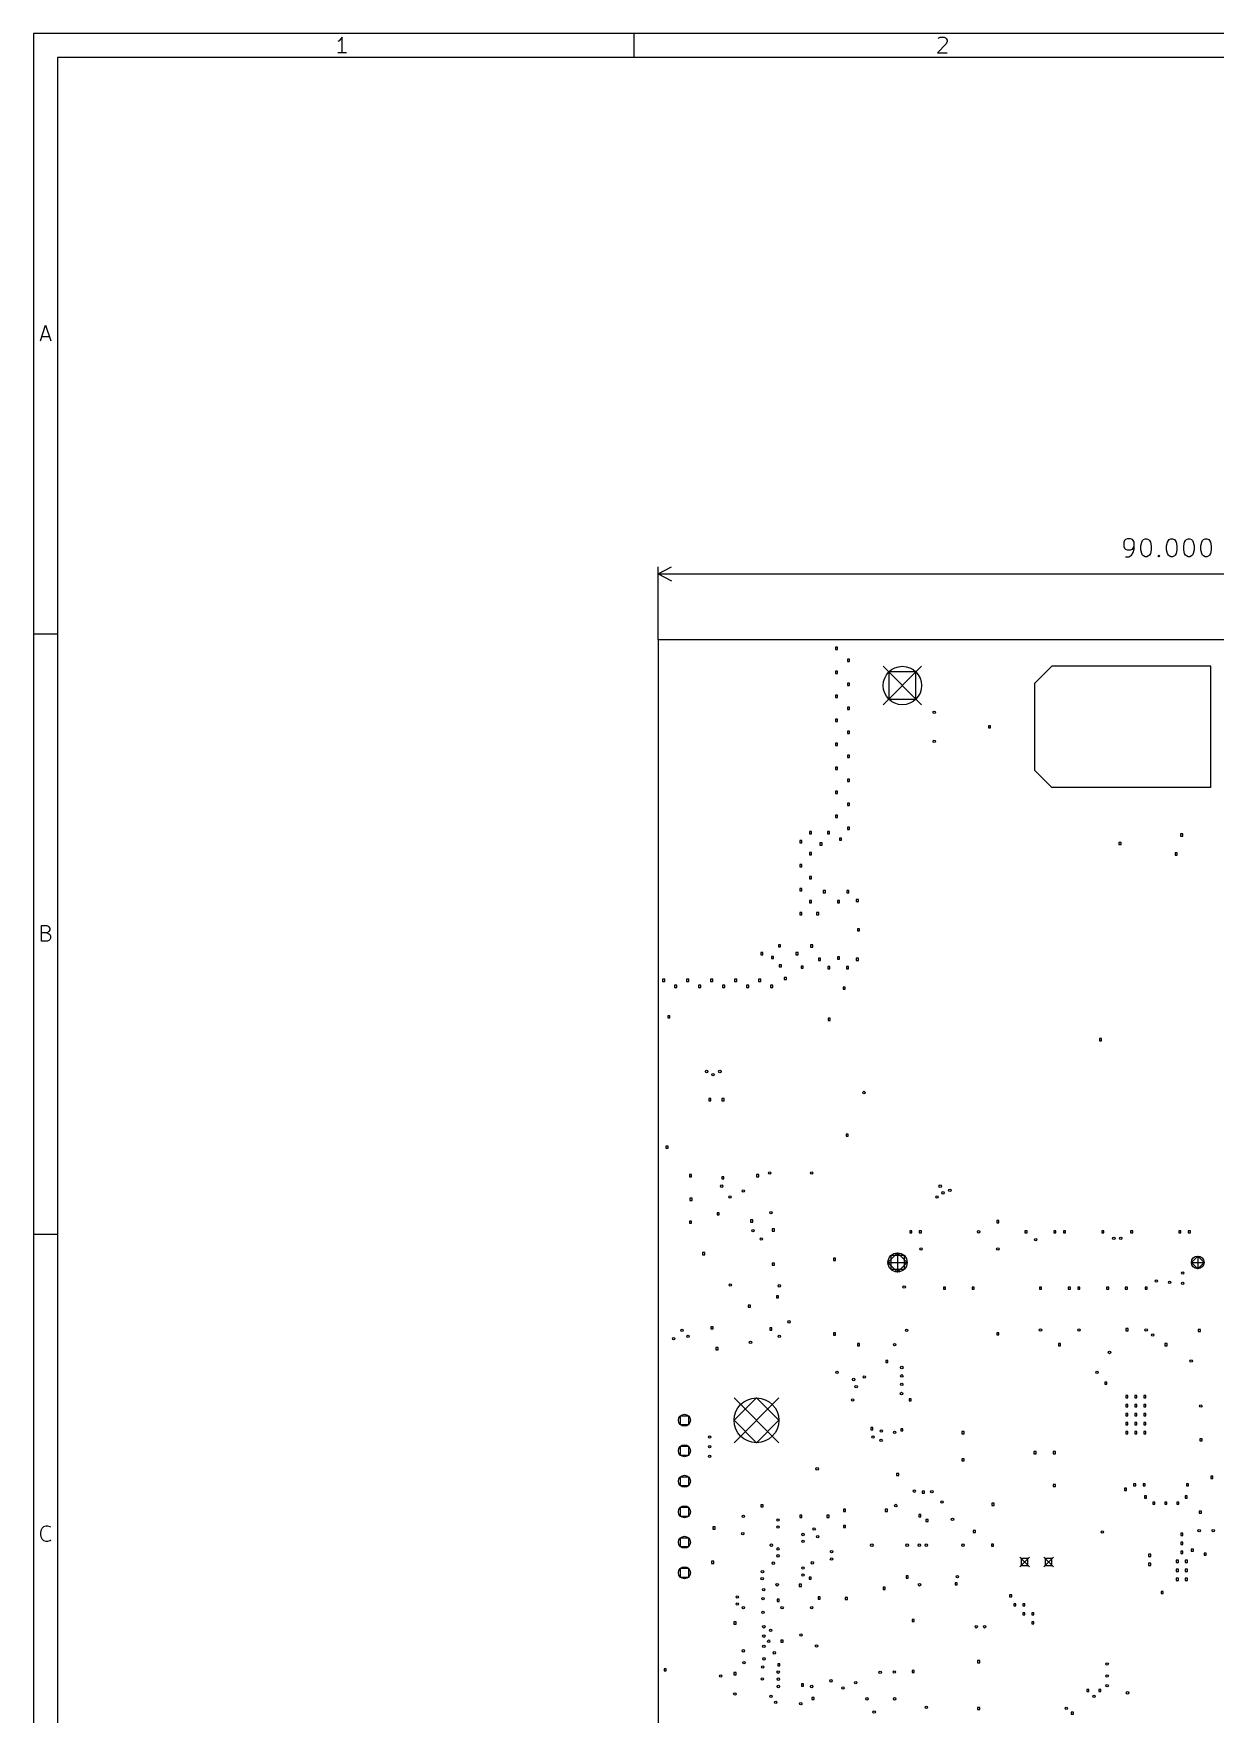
# Model space of a CAD drawing. Extents: x 8 to 330, y -289 to -8.
# Drawn here: x 8 to 106.4, y -148 to -8 of the extents above; entities that cross this region are included whole.
import ezdxf

# ---------------------------------------------------------------- set-up
doc = ezdxf.new("R2010")
doc.units = 0
doc.header["$MEASUREMENT"] = 0
doc.layers.add('BLACK', color=7, linetype='CONTINUOUS')

msp = doc.modelspace()

# ---------------------------------------------------------------- linework, layer by layer
at = {"layer": 'BLACK', "linetype": 'CONTINUOUS'}
for p, q in [((8, -8), (8, -289.002)), ((202.007, -8), (8, -8)), ((33.694, -8.2881), (33.5702, -8.4738)), ((33.694, -9.5881), (33.694, -8.2881)), ((58, -10), (58, -8)), ((83.3226, -8.4119), (83.3845, -8.35)), ((83.3845, -8.35), (83.5083, -8.2881)), ((83.5083, -8.2881), (83.8179, -8.2881)), ((83.8179, -8.2881), (83.9417, -8.35)), ((83.9417, -8.35), (84.0036, -8.4119)), ((33.4464, -8.5976), (33.3226, -8.6595)), ((34.0655, -9.5881), (33.3226, -9.5881)), ((33.5702, -8.4738), (33.4464, -8.5976)), ((84.0036, -8.8452), (83.2607, -9.5881)), ((83.2607, -9.5881), (84.0655, -9.5881)), ((84.0036, -8.4119), (84.0655, -8.5357)), ((84.0655, -8.6595), (84.0036, -8.8452)), ((84.0655, -8.5357), (84.0655, -8.6595)), ((10, -10), (10, -287.002)), ((200.007, -10), (10, -10)), ((8.5667, -33.5881), (9, -32.2881)), ((8.6905, -33.2167), (9.3095, -33.2167)), ((9, -32.2881), (9.4333, -33.5881)), ((98.8571, -50.2214), (98.7857, -50.3643)), ((98.7857, -50.3643), (98.7857, -50.7214)), ((98.9286, -50.15), (98.8571, -50.2214)), ((99.0714, -50.0786), (98.9286, -50.15)), ((99.3571, -50.0786), (99.0714, -50.0786)), ((99.5, -50.15), (99.3571, -50.0786)), ((99.5714, -50.2214), (99.5, -50.15)), ((99.6429, -50.3643), (99.5714, -50.2214)), ((99.6429, -50.9357), (99.6429, -50.3643)), ((100.214, -50.65), (100.286, -50.3643)), ((100.286, -50.3643), (100.357, -50.2214)), ((100.357, -50.2214), (100.429, -50.15)), ((100.429, -50.15), (100.571, -50.0786)), ((100.571, -50.0786), (100.714, -50.0786)), ((100.714, -50.0786), (100.857, -50.15)), ((100.857, -50.15), (100.929, -50.2214)), ((100.929, -50.2214), (101, -50.3643)), ((101, -50.3643), (101.071, -50.65)), ((102.357, -50.65), (102.429, -50.3643)), ((102.429, -50.3643), (102.5, -50.2214)), ((102.5, -50.2214), (102.571, -50.15)), ((102.571, -50.15), (102.714, -50.0786)), ((102.714, -50.0786), (102.857, -50.0786)), ((102.857, -50.0786), (103, -50.15)), ((103, -50.15), (103.071, -50.2214)), ((103.071, -50.2214), (103.143, -50.3643)), ((103.143, -50.3643), (103.214, -50.65)), ((103.786, -50.65), (103.857, -50.3643)), ((103.857, -50.3643), (103.929, -50.2214)), ((103.929, -50.2214), (104, -50.15)), ((104, -50.15), (104.143, -50.0786)), ((104.143, -50.0786), (104.286, -50.0786)), ((104.286, -50.0786), (104.429, -50.15)), ((104.429, -50.15), (104.5, -50.2214)), ((104.5, -50.2214), (104.571, -50.3643)), ((104.571, -50.3643), (104.643, -50.65)), ((105.214, -50.65), (105.286, -50.3643)), ((105.286, -50.3643), (105.357, -50.2214)), ((105.357, -50.2214), (105.429, -50.15)), ((105.429, -50.15), (105.571, -50.0786)), ((105.571, -50.0786), (105.714, -50.0786)), ((105.714, -50.0786), (105.857, -50.15)), ((105.857, -50.15), (105.929, -50.2214)), ((105.929, -50.2214), (106, -50.3643)), ((106, -50.3643), (106.071, -50.65)), ((98.7857, -50.7214), (98.8571, -50.8643)), ((98.8571, -50.8643), (98.9286, -50.9357)), ((98.9286, -50.9357), (99.0714, -51.0071)), ((98.9286, -51.5786), (99.2143, -51.5786)), ((99.0714, -51.0071), (99.3571, -51.0071)), ((99.2143, -51.5786), (99.3571, -51.5071)), ((99.3571, -51.0071), (99.5, -50.9357)), ((99.3571, -51.5071), (99.4286, -51.4357)), ((99.4286, -51.4357), (99.5714, -51.2214)), ((99.5, -50.9357), (99.5714, -50.8643)), ((99.5714, -50.8643), (99.6429, -50.7214)), ((99.5714, -51.2214), (99.6429, -50.9357)), ((100.214, -51.0071), (100.214, -50.65)), ((100.286, -51.2929), (100.214, -51.0071)), ((100.357, -51.4357), (100.286, -51.2929)), ((100.429, -51.5071), (100.357, -51.4357)), ((100.571, -51.5786), (100.429, -51.5071)), ((100.714, -51.5786), (100.571, -51.5786)), ((100.857, -51.5071), (100.714, -51.5786)), ((100.929, -51.4357), (100.857, -51.5071)), ((101, -51.2929), (100.929, -51.4357)), ((101.071, -51.0071), (101, -51.2929)), ((101.071, -50.65), (101.071, -51.0071)), ((101.643, -51.5071), (101.714, -51.4357)), ((101.714, -51.5786), (101.643, -51.5071)), ((101.714, -51.4357), (101.786, -51.5071)), ((101.714, -51.4357), (101.714, -51.5786)), ((101.786, -51.5071), (101.714, -51.5786)), ((102.357, -51.0071), (102.357, -50.65)), ((102.429, -51.2929), (102.357, -51.0071)), ((102.5, -51.4357), (102.429, -51.2929)), ((102.571, -51.5071), (102.5, -51.4357)), ((102.714, -51.5786), (102.571, -51.5071)), ((102.857, -51.5786), (102.714, -51.5786)), ((103, -51.5071), (102.857, -51.5786)), ((103.071, -51.4357), (103, -51.5071)), ((103.143, -51.2929), (103.071, -51.4357)), ((103.214, -51.0071), (103.143, -51.2929)), ((103.214, -50.65), (103.214, -51.0071)), ((103.786, -51.0071), (103.786, -50.65)), ((103.857, -51.2929), (103.786, -51.0071)), ((103.929, -51.4357), (103.857, -51.2929)), ((104, -51.5071), (103.929, -51.4357)), ((104.143, -51.5786), (104, -51.5071)), ((104.286, -51.5786), (104.143, -51.5786)), ((104.429, -51.5071), (104.286, -51.5786)), ((104.5, -51.4357), (104.429, -51.5071)), ((104.571, -51.2929), (104.5, -51.4357)), ((104.643, -51.0071), (104.571, -51.2929)), ((104.643, -50.65), (104.643, -51.0071)), ((105.214, -51.0071), (105.214, -50.65)), ((105.286, -51.2929), (105.214, -51.0071)), ((105.357, -51.4357), (105.286, -51.2929)), ((105.429, -51.5071), (105.357, -51.4357)), ((105.571, -51.5786), (105.429, -51.5071)), ((105.714, -51.5786), (105.571, -51.5786)), ((105.857, -51.5071), (105.714, -51.5786)), ((105.929, -51.4357), (105.857, -51.5071)), ((106, -51.2929), (105.929, -51.4357)), ((106.071, -51.0071), (106, -51.2929)), ((106.071, -50.65), (106.071, -51.0071)), ((60, -53), (61.1265, -52.4136)), ((60, -58.5), (60, -52.4136)), ((60, -53), (61.1265, -53.5864)), ((60, -53), (150, -53)), ((8, -58), (10, -58)), ((116.85, -58.5), (60, -58.5)), ((60, -58.5), (60, -232.8)), ((74.7702, -59.1102), (74.7702, -59.2898)), ((74.9498, -59.1102), (74.7702, -59.1102)), ((74.7702, -59.2898), (74.9498, -59.2898)), ((74.9498, -59.2898), (74.9498, -59.1102)), ((75.7702, -60.1102), (75.7702, -60.2898)), ((75.9498, -60.1102), (75.7702, -60.1102)), ((75.9498, -60.2898), (75.9498, -60.1102)), ((74.7702, -61.1102), (74.7702, -61.2898)), ((74.9498, -61.1102), (74.7702, -61.1102)), ((74.7702, -61.2898), (74.9498, -61.2898)), ((74.9498, -61.2898), (74.9498, -61.1102)), ((75.7702, -60.2898), (75.9498, -60.2898)), ((81.95, -60.7), (78.75, -63.9)), ((78.75, -60.7), (81.95, -63.9)), ((79.2186, -61.1686), (79.2186, -63.4314)), ((81.4814, -61.1686), (79.2186, -61.1686)), ((81.4814, -63.4314), (81.4814, -61.1686)), ((92.8, -60.69), (91.375, -62.115)), ((106.025, -60.69), (92.8, -60.69)), ((106.025, -70.79), (106.025, -60.69)), ((75.7702, -62.1102), (75.7702, -62.2898)), ((75.9498, -62.1102), (75.7702, -62.1102)), ((75.7702, -62.2898), (75.9498, -62.2898)), ((75.9498, -62.2898), (75.9498, -62.1102)), ((91.375, -69.365), (91.375, -62.115)), ((74.7702, -63.1102), (74.7702, -63.2898)), ((74.9498, -63.1102), (74.7702, -63.1102)), ((74.7702, -63.2898), (74.9498, -63.2898)), ((74.9498, -63.2898), (74.9498, -63.1102)), ((75.7702, -64.1102), (75.7702, -64.2898)), ((75.9498, -64.1102), (75.7702, -64.1102)), ((75.7702, -64.2898), (75.9498, -64.2898)), ((75.9498, -64.2898), (75.9498, -64.1102)), ((79.2186, -63.4314), (81.4814, -63.4314)), ((74.7702, -65.1102), (74.7702, -65.2898)), ((74.9498, -65.1102), (74.7702, -65.1102)), ((74.7702, -65.2898), (74.9498, -65.2898)), ((74.9498, -65.2898), (74.9498, -65.1102)), ((87.5102, -65.6502), (87.5102, -65.8298)), ((87.6898, -65.6502), (87.5102, -65.6502)), ((87.6898, -65.8298), (87.6898, -65.6502)), ((74.7702, -67.1102), (74.7702, -67.2898)), ((74.9498, -67.1102), (74.7702, -67.1102)), ((74.9498, -67.2898), (74.9498, -67.1102)), ((75.7702, -66.1102), (75.7702, -66.2898)), ((75.9498, -66.1102), (75.7702, -66.1102)), ((75.7702, -66.2898), (75.9498, -66.2898)), ((75.9498, -66.2898), (75.9498, -66.1102)), ((87.5102, -65.8298), (87.6898, -65.8298)), ((74.7702, -67.2898), (74.9498, -67.2898)), ((75.7702, -68.1102), (75.7702, -68.2898)), ((75.9498, -68.1102), (75.7702, -68.1102)), ((75.7702, -68.2898), (75.9498, -68.2898)), ((75.9498, -68.2898), (75.9498, -68.1102)), ((74.7702, -69.1102), (74.7702, -69.2898)), ((74.9498, -69.1102), (74.7702, -69.1102)), ((74.7702, -69.2898), (74.9498, -69.2898)), ((74.9498, -69.2898), (74.9498, -69.1102)), ((91.375, -69.365), (92.8, -70.79)), ((74.7702, -71.1102), (74.7702, -71.2898)), ((74.9498, -71.1102), (74.7702, -71.1102)), ((74.7702, -71.2898), (74.9498, -71.2898)), ((74.9498, -71.2898), (74.9498, -71.1102)), ((75.7702, -70.1102), (75.7702, -70.2898)), ((75.9498, -70.1102), (75.7702, -70.1102)), ((75.7702, -70.2898), (75.9498, -70.2898)), ((75.9498, -70.2898), (75.9498, -70.1102)), ((106.025, -70.79), (92.8, -70.79)), ((75.7702, -72.1102), (75.7702, -72.2898)), ((75.9498, -72.1102), (75.7702, -72.1102)), ((75.7702, -72.2898), (75.9498, -72.2898)), ((75.9498, -72.2898), (75.9498, -72.1102)), ((74.7702, -73.1102), (74.7702, -73.2898)), ((74.9498, -73.1102), (74.7702, -73.1102)), ((74.7702, -73.2898), (74.9498, -73.2898)), ((74.9498, -73.2898), (74.9498, -73.1102)), ((75.7702, -74.1102), (75.7702, -74.2898)), ((75.9498, -74.1102), (75.7702, -74.1102)), ((75.9498, -74.2898), (75.9498, -74.1102)), ((71.8102, -75.2102), (71.8102, -75.3898)), ((71.9898, -75.2102), (71.8102, -75.2102)), ((71.8102, -75.3898), (71.9898, -75.3898)), ((71.9898, -75.3898), (71.9898, -75.2102)), ((72.6102, -74.4702), (72.6102, -74.6498)), ((72.7898, -74.4702), (72.6102, -74.4702)), ((72.6102, -74.6498), (72.7898, -74.6498)), ((72.7898, -74.6498), (72.7898, -74.4702)), ((73.4852, -75.4102), (73.4852, -75.5898)), ((73.6648, -75.4102), (73.4852, -75.4102)), ((73.4852, -75.5898), (73.6648, -75.5898)), ((73.6648, -75.5898), (73.6648, -75.4102)), ((74.1102, -74.4702), (74.1102, -74.6498)), ((74.2898, -74.4702), (74.1102, -74.4702)), ((74.1102, -74.6498), (74.2898, -74.6498)), ((74.2898, -74.6498), (74.2898, -74.4702)), ((75.1102, -75.0102), (75.1102, -75.1898)), ((75.2898, -75.0102), (75.1102, -75.0102)), ((75.1102, -75.1898), (75.2898, -75.1898)), ((75.2898, -75.1898), (75.2898, -75.0102)), ((75.7702, -74.2898), (75.9498, -74.2898)), ((98.3802, -75.3602), (98.3802, -75.5398)), ((98.5598, -75.3602), (98.3802, -75.3602)), ((98.3802, -75.5398), (98.5598, -75.5398)), ((98.5598, -75.5398), (98.5598, -75.3602)), ((103.523, -74.6602), (103.523, -74.8398)), ((103.702, -74.6602), (103.523, -74.6602)), ((103.523, -74.8398), (103.702, -74.8398)), ((103.702, -74.8398), (103.702, -74.6602)), ((72.6102, -76.2102), (72.6102, -76.3898)), ((72.7898, -76.2102), (72.6102, -76.2102)), ((72.6102, -76.3898), (72.7898, -76.3898)), ((72.7898, -76.3898), (72.7898, -76.2102)), ((103.06, -76.2427), (103.06, -76.4223)), ((103.24, -76.2427), (103.06, -76.2427)), ((103.06, -76.4223), (103.24, -76.4223)), ((103.24, -76.4223), (103.24, -76.2427)), ((71.8102, -77.2102), (71.8102, -77.3898)), ((71.9898, -77.2102), (71.8102, -77.2102)), ((71.8102, -77.3898), (71.9898, -77.3898)), ((71.9898, -77.3898), (71.9898, -77.2102)), ((72.6102, -78.2102), (72.6102, -78.3898)), ((72.7898, -78.2102), (72.6102, -78.2102)), ((72.6102, -78.3898), (72.7898, -78.3898)), ((72.7898, -78.3898), (72.7898, -78.2102)), ((71.8102, -79.2102), (71.8102, -79.3898)), ((71.9898, -79.2102), (71.8102, -79.2102)), ((71.8102, -79.3898), (71.9898, -79.3898)), ((71.9898, -79.3898), (71.9898, -79.2102)), ((73.7602, -79.3852), (73.7602, -79.5648)), ((73.9398, -79.3852), (73.7602, -79.3852)), ((73.7602, -79.5648), (73.9398, -79.5648)), ((73.9398, -79.5648), (73.9398, -79.3852)), ((75.7102, -79.3852), (75.7102, -79.5648)), ((75.8898, -79.3852), (75.7102, -79.3852)), ((75.7102, -79.5648), (75.8898, -79.5648)), ((75.8898, -79.5648), (75.8898, -79.3852)), ((72.6102, -80.2102), (72.6102, -80.3898)), ((72.7898, -80.2102), (72.6102, -80.2102)), ((72.6102, -80.3898), (72.7898, -80.3898)), ((72.7898, -80.3898), (72.7898, -80.2102)), ((74.9352, -80.2102), (74.9352, -80.3898)), ((75.1148, -80.2102), (74.9352, -80.2102)), ((74.9352, -80.3898), (75.1148, -80.3898)), ((75.1148, -80.3898), (75.1148, -80.2102)), ((76.5102, -80.1102), (76.5102, -80.2898)), ((76.6898, -80.1102), (76.5102, -80.1102)), ((76.5102, -80.2898), (76.6898, -80.2898)), ((76.6898, -80.2898), (76.6898, -80.1102)), ((8.6595, -83.5881), (8.6595, -82.2881)), ((8.6595, -82.2881), (9.0929, -82.2881)), ((9.0929, -82.2881), (9.2167, -82.35)), ((9.2167, -82.35), (9.2786, -82.4119)), ((9.2786, -82.4119), (9.3405, -82.5357)), ((9.3405, -82.5357), (9.3405, -82.6595)), ((71.8102, -81.2102), (71.8102, -81.3898)), ((71.9898, -81.2102), (71.8102, -81.2102)), ((71.8102, -81.3898), (71.9898, -81.3898)), ((71.9898, -81.3898), (71.9898, -81.2102)), ((73.2102, -81.2102), (73.2102, -81.3898)), ((73.3898, -81.2102), (73.2102, -81.2102)), ((73.2102, -81.3898), (73.3898, -81.3898)), ((73.3898, -81.3898), (73.3898, -81.2102)), ((76.6052, -82.5602), (76.6052, -82.7398)), ((76.7848, -82.5602), (76.6052, -82.5602)), ((76.7848, -82.7398), (76.7848, -82.5602)), ((9.0929, -82.9071), (8.6595, -82.9071)), ((9.1548, -83.5881), (8.6595, -83.5881)), ((9.2167, -82.8452), (9.0929, -82.9071)), ((9.0929, -82.9071), (9.2786, -82.969)), ((9.2786, -83.5262), (9.1548, -83.5881)), ((9.2786, -82.7833), (9.2167, -82.8452)), ((9.3405, -82.6595), (9.2786, -82.7833)), ((9.2786, -82.969), (9.3405, -83.031)), ((9.3405, -83.4643), (9.2786, -83.5262)), ((9.3405, -83.031), (9.4024, -83.1548)), ((9.4024, -83.3405), (9.3405, -83.4643)), ((9.4024, -83.1548), (9.4024, -83.3405)), ((70.0202, -83.8972), (70.0202, -84.0768)), ((70.1998, -83.8972), (70.0202, -83.8972)), ((70.1998, -84.0768), (70.1998, -83.8972)), ((72.7102, -83.9102), (72.7102, -84.0898)), ((72.8898, -83.9102), (72.7102, -83.9102)), ((72.8898, -84.0898), (72.8898, -83.9102)), ((76.6052, -82.7398), (76.7848, -82.7398)), ((68.5602, -84.5472), (68.5602, -84.7268)), ((68.7398, -84.5472), (68.5602, -84.5472)), ((68.5602, -84.7268), (68.7398, -84.7268)), ((68.7398, -84.7268), (68.7398, -84.5472)), ((69.4452, -84.8602), (69.4452, -85.0398)), ((69.6248, -84.8602), (69.4452, -84.8602)), ((69.4452, -85.0398), (69.6248, -85.0398)), ((69.6248, -85.0398), (69.6248, -84.8602)), ((70.0202, -84.0768), (70.1998, -84.0768)), ((71.4802, -84.5472), (71.4802, -84.7268)), ((71.6598, -84.5472), (71.4802, -84.5472)), ((71.4802, -84.7268), (71.6598, -84.7268)), ((71.6598, -84.7268), (71.6598, -84.5472)), ((72.7102, -84.0898), (72.8898, -84.0898)), ((73.3602, -85.0102), (73.3602, -85.1898)), ((73.5398, -85.0102), (73.3602, -85.0102)), ((73.3602, -85.1898), (73.5398, -85.1898)), ((73.5398, -85.1898), (73.5398, -85.0102)), ((74.9352, -84.9102), (74.9352, -85.0898)), ((75.1148, -84.9102), (74.9352, -84.9102)), ((74.9352, -85.0898), (75.1148, -85.0898)), ((75.1148, -85.0898), (75.1148, -84.9102)), ((76.5102, -85.0102), (76.5102, -85.1898)), ((76.6898, -85.0102), (76.5102, -85.0102)), ((76.5102, -85.1898), (76.6898, -85.1898)), ((76.6898, -85.1898), (76.6898, -85.0102)), ((60.3802, -86.7702), (60.3802, -86.9498)), ((60.5598, -86.7702), (60.3802, -86.7702)), ((60.5598, -86.9498), (60.5598, -86.7702)), ((62.3802, -86.7702), (62.3802, -86.9498)), ((62.5598, -86.7702), (62.3802, -86.7702)), ((62.5598, -86.9498), (62.5598, -86.7702)), ((64.3802, -86.7702), (64.3802, -86.9498)), ((64.5598, -86.7702), (64.3802, -86.7702)), ((64.5598, -86.9498), (64.5598, -86.7702)), ((66.3802, -86.7702), (66.3802, -86.9498)), ((66.5598, -86.7702), (66.3802, -86.7702)), ((66.5598, -86.9498), (66.5598, -86.7702)), ((68.3802, -86.7702), (68.3802, -86.9498)), ((68.5598, -86.7702), (68.3802, -86.7702)), ((68.5598, -86.9498), (68.5598, -86.7702)), ((70.0952, -85.5602), (70.0952, -85.7398)), ((70.2748, -85.5602), (70.0952, -85.5602)), ((70.0952, -85.7398), (70.2748, -85.7398)), ((70.2748, -85.7398), (70.2748, -85.5602)), ((70.5102, -86.6102), (70.5102, -86.7898)), ((70.6898, -86.6102), (70.5102, -86.6102)), ((70.5102, -86.7898), (70.6898, -86.7898)), ((70.6898, -86.7898), (70.6898, -86.6102)), ((71.9202, -85.6702), (71.9202, -85.8498)), ((72.0998, -85.6702), (71.9202, -85.6702)), ((71.9202, -85.8498), (72.0998, -85.8498)), ((72.0998, -85.8498), (72.0998, -85.6702)), ((74.1352, -85.7102), (74.1352, -85.8898)), ((74.3148, -85.7102), (74.1352, -85.7102)), ((74.1352, -85.8898), (74.3148, -85.8898)), ((74.3148, -85.8898), (74.3148, -85.7102)), ((75.6852, -85.7102), (75.6852, -85.8898)), ((75.8648, -85.7102), (75.6852, -85.7102)), ((75.6852, -85.8898), (75.8648, -85.8898)), ((75.8648, -85.8898), (75.8648, -85.7102)), ((60.3802, -86.9498), (60.5598, -86.9498)), ((61.3802, -87.2702), (61.3802, -87.4498)), ((61.5598, -87.2702), (61.3802, -87.2702)), ((61.3802, -87.4498), (61.5598, -87.4498)), ((61.5598, -87.4498), (61.5598, -87.2702)), ((62.3802, -86.9498), (62.5598, -86.9498)), ((63.3802, -87.2702), (63.3802, -87.4498)), ((63.5598, -87.2702), (63.3802, -87.2702)), ((63.3802, -87.4498), (63.5598, -87.4498)), ((63.5598, -87.4498), (63.5598, -87.2702)), ((64.3802, -86.9498), (64.5598, -86.9498)), ((65.3802, -87.2702), (65.3802, -87.4498)), ((65.5598, -87.2702), (65.3802, -87.2702)), ((65.3802, -87.4498), (65.5598, -87.4498)), ((65.5598, -87.4498), (65.5598, -87.2702)), ((66.3802, -86.9498), (66.5598, -86.9498)), ((67.3802, -87.2702), (67.3802, -87.4498)), ((67.5598, -87.2702), (67.3802, -87.2702)), ((67.3802, -87.4498), (67.5598, -87.4498)), ((67.5598, -87.4498), (67.5598, -87.2702)), ((68.3802, -86.9498), (68.5598, -86.9498)), ((69.3802, -87.2702), (69.3802, -87.4498)), ((69.5598, -87.2702), (69.3802, -87.2702)), ((69.3802, -87.4498), (69.5598, -87.4498)), ((69.5598, -87.4498), (69.5598, -87.2702)), ((75.4102, -87.4102), (75.4102, -87.5898)), ((75.5898, -87.4102), (75.4102, -87.4102)), ((75.4102, -87.5898), (75.5898, -87.5898)), ((75.5898, -87.5898), (75.5898, -87.4102)), ((60.8102, -89.8102), (60.8102, -89.9898)), ((60.9898, -89.8102), (60.8102, -89.8102)), ((60.8102, -89.9898), (60.9898, -89.9898)), ((60.9898, -89.9898), (60.9898, -89.8102)), ((74.1602, -90.0102), (74.1602, -90.1898)), ((74.3398, -90.0102), (74.1602, -90.0102)), ((74.1602, -90.1898), (74.3398, -90.1898)), ((74.3398, -90.1898), (74.3398, -90.0102)), ((96.7602, -91.7102), (96.7602, -91.8898)), ((96.9398, -91.7102), (96.7602, -91.7102)), ((96.7602, -91.8898), (96.9398, -91.8898)), ((96.9398, -91.8898), (96.9398, -91.7102)), ((64.2202, -96.7102), (64.2202, -96.8898)), ((64.3998, -96.7102), (64.2202, -96.7102)), ((64.2202, -96.8898), (64.3998, -96.8898)), ((64.3998, -96.8898), (64.3998, -96.7102)), ((65.3202, -96.7102), (65.3202, -96.8898)), ((65.4998, -96.7102), (65.3202, -96.7102)), ((65.3202, -96.8898), (65.4998, -96.8898)), ((65.4998, -96.8898), (65.4998, -96.7102)), ((60.6602, -100.66), (60.6602, -100.84)), ((60.8398, -100.66), (60.6602, -100.66)), ((60.8398, -100.84), (60.8398, -100.66)), ((75.6602, -99.6602), (75.6602, -99.8398)), ((75.8398, -99.6602), (75.6602, -99.6602)), ((75.6602, -99.8398), (75.8398, -99.8398)), ((75.8398, -99.8398), (75.8398, -99.6602)), ((60.6602, -100.84), (60.8398, -100.84)), ((62.6102, -103.039), (62.6102, -103.218)), ((62.7898, -103.039), (62.6102, -103.039)), ((62.6102, -103.218), (62.7898, -103.218)), ((62.7898, -103.218), (62.7898, -103.039)), ((65.3102, -103.21), (65.3102, -103.39)), ((65.4898, -103.21), (65.3102, -103.21)), ((65.3102, -103.39), (65.4898, -103.39)), ((65.4898, -103.39), (65.4898, -103.21)), ((68.2102, -103.039), (68.2102, -103.218)), ((68.3898, -103.039), (68.2102, -103.039)), ((68.2102, -103.218), (68.3898, -103.218)), ((68.3898, -103.218), (68.3898, -103.039)), ((62.6602, -105.01), (62.6602, -105.19)), ((62.8398, -105.01), (62.6602, -105.01)), ((62.6602, -105.19), (62.8398, -105.19)), ((62.8398, -105.19), (62.8398, -105.01)), ((64.9252, -106.21), (64.9252, -106.39)), ((65.1048, -106.21), (64.9252, -106.21)), ((64.9252, -106.39), (65.1048, -106.39)), ((65.1048, -106.39), (65.1048, -106.21)), ((62.6102, -106.91), (62.6102, -107.09)), ((62.7898, -106.91), (62.6102, -106.91)), ((62.6102, -107.09), (62.7898, -107.09)), ((62.7898, -107.09), (62.7898, -106.91)), ((67.7102, -106.81), (67.7102, -106.99)), ((67.8898, -106.81), (67.7102, -106.81)), ((67.7102, -106.99), (67.8898, -106.99)), ((67.8898, -106.99), (67.8898, -106.81)), ((69.5102, -107.56), (69.5102, -107.74)), ((69.6898, -107.56), (69.5102, -107.56)), ((69.5102, -107.74), (69.6898, -107.74)), ((69.6898, -107.74), (69.6898, -107.56)), ((80.9602, -107.71), (80.9602, -107.89)), ((81.1398, -107.71), (80.9602, -107.71)), ((81.1398, -107.89), (81.1398, -107.71)), ((81.7602, -107.71), (81.7602, -107.89)), ((81.9398, -107.71), (81.7602, -107.71)), ((81.9398, -107.89), (81.9398, -107.71)), ((88.2102, -106.863), (88.2102, -107.043)), ((88.3898, -106.863), (88.2102, -106.863)), ((88.2102, -107.043), (88.3898, -107.043)), ((88.3898, -107.043), (88.3898, -106.863)), ((90.5602, -107.71), (90.5602, -107.89)), ((90.7398, -107.71), (90.5602, -107.71)), ((90.7398, -107.89), (90.7398, -107.71)), ((92.9602, -107.71), (92.9602, -107.89)), ((93.1398, -107.71), (92.9602, -107.71)), ((93.1398, -107.89), (93.1398, -107.71)), ((93.7602, -107.71), (93.7602, -107.89)), ((93.9398, -107.71), (93.7602, -107.71)), ((93.9398, -107.89), (93.9398, -107.71)), ((96.9602, -107.71), (96.9602, -107.89)), ((97.1398, -107.71), (96.9602, -107.71)), ((97.1398, -107.89), (97.1398, -107.71)), ((99.3602, -107.71), (99.3602, -107.89)), ((99.5398, -107.71), (99.3602, -107.71)), ((99.5398, -107.89), (99.5398, -107.71)), ((103.36, -107.71), (103.36, -107.89)), ((103.54, -107.71), (103.36, -107.71)), ((103.54, -107.89), (103.54, -107.71)), ((104.16, -107.71), (104.16, -107.89)), ((104.34, -107.71), (104.16, -107.71)), ((104.34, -107.89), (104.34, -107.71)), ((8, -108), (10, -108)), ((80.9602, -107.89), (81.1398, -107.89)), ((81.7602, -107.89), (81.9398, -107.89)), ((90.5602, -107.89), (90.7398, -107.89)), ((92.9602, -107.89), (93.1398, -107.89)), ((93.7602, -107.89), (93.9398, -107.89)), ((96.9602, -107.89), (97.1398, -107.89)), ((99.3602, -107.89), (99.5398, -107.89)), ((103.36, -107.89), (103.54, -107.89)), ((104.16, -107.89), (104.34, -107.89)), ((63.7102, -109.525), (63.7102, -109.705)), ((63.8898, -109.525), (63.7102, -109.525)), ((63.7102, -109.705), (63.8898, -109.705)), ((63.8898, -109.705), (63.8898, -109.525)), ((69.5102, -110.41), (69.5102, -110.59)), ((69.6898, -110.41), (69.5102, -110.41)), ((69.5102, -110.59), (69.6898, -110.59)), ((69.6898, -110.59), (69.6898, -110.41)), ((74.6102, -109.998), (74.6102, -110.177)), ((74.7898, -109.998), (74.6102, -109.998)), ((74.6102, -110.177), (74.7898, -110.177)), ((74.7898, -110.177), (74.7898, -109.998)), ((79.95, -109.55), (79.15, -110.35)), ((79.15, -110.35), (79.95, -111.15)), ((79.15, -110.35), (80.75, -110.35)), ((79.3843, -109.784), (79.3843, -110.916)), ((80.5157, -109.784), (79.3843, -109.784)), ((80.75, -110.35), (79.95, -109.55)), ((79.95, -109.55), (79.95, -111.15)), ((79.95, -111.15), (80.75, -110.35)), ((80.5157, -110.916), (80.5157, -109.784)), ((104.95, -109.825), (104.425, -110.35)), ((104.425, -110.35), (104.95, -110.875)), ((104.425, -110.35), (105.475, -110.35)), ((105.475, -110.35), (104.95, -109.825)), ((104.95, -109.825), (104.95, -110.875)), ((104.95, -110.875), (105.475, -110.35)), ((79.3843, -110.916), (80.5157, -110.916)), ((69.8668, -113.129), (69.8668, -113.308)), ((70.0464, -113.129), (69.8668, -113.129)), ((69.8668, -113.308), (70.0464, -113.308)), ((70.0464, -113.308), (70.0464, -113.129)), ((83.7602, -112.41), (83.7602, -112.59)), ((83.9398, -112.41), (83.7602, -112.41)), ((83.7602, -112.59), (83.9398, -112.59)), ((83.9398, -112.59), (83.9398, -112.41)), ((86.1602, -112.41), (86.1602, -112.59)), ((86.3398, -112.41), (86.1602, -112.41)), ((86.1602, -112.59), (86.3398, -112.59)), ((86.3398, -112.59), (86.3398, -112.41)), ((91.7602, -112.41), (91.7602, -112.59)), ((91.9398, -112.41), (91.7602, -112.41)), ((91.7602, -112.59), (91.9398, -112.59)), ((91.9398, -112.59), (91.9398, -112.41)), ((94.1602, -112.41), (94.1602, -112.59)), ((94.3398, -112.41), (94.1602, -112.41)), ((94.1602, -112.59), (94.3398, -112.59)), ((94.3398, -112.59), (94.3398, -112.41)), ((94.9602, -112.41), (94.9602, -112.59)), ((95.1398, -112.41), (94.9602, -112.41)), ((94.9602, -112.59), (95.1398, -112.59)), ((95.1398, -112.59), (95.1398, -112.41)), ((97.3602, -112.41), (97.3602, -112.59)), ((97.5398, -112.41), (97.3602, -112.41)), ((97.3602, -112.59), (97.5398, -112.59)), ((97.5398, -112.59), (97.5398, -112.41)), ((98.9102, -112.41), (98.9102, -112.59)), ((99.0898, -112.41), (98.9102, -112.41)), ((98.9102, -112.59), (99.0898, -112.59)), ((99.0898, -112.59), (99.0898, -112.41)), ((100.56, -112.41), (100.56, -112.59)), ((100.74, -112.41), (100.56, -112.41)), ((100.56, -112.59), (100.74, -112.59)), ((100.74, -112.59), (100.74, -112.41)), ((67.5102, -113.91), (67.5102, -114.09)), ((67.6898, -113.91), (67.5102, -113.91)), ((67.5102, -114.09), (67.6898, -114.09)), ((67.6898, -114.09), (67.6898, -113.91)), ((64.4102, -115.71), (64.4102, -115.89)), ((64.5898, -115.71), (64.4102, -115.71)), ((64.4102, -115.89), (64.5898, -115.89)), ((64.5898, -115.89), (64.5898, -115.71)), ((69.3102, -115.81), (69.3102, -115.99)), ((69.4898, -115.81), (69.3102, -115.81)), ((69.3102, -115.99), (69.4898, -115.99)), ((69.4898, -115.99), (69.4898, -115.81)), ((98.9602, -115.86), (98.9602, -116.04)), ((99.1398, -115.86), (98.9602, -115.86)), ((98.9602, -116.04), (99.1398, -116.04)), ((99.1398, -116.04), (99.1398, -115.86)), ((104.995, -115.925), (104.995, -116.105)), ((105.175, -115.925), (104.995, -115.925)), ((104.995, -116.105), (105.175, -116.105)), ((105.175, -116.105), (105.175, -115.925)), ((64.8202, -117.448), (64.8202, -117.627)), ((64.9998, -117.448), (64.8202, -117.448)), ((64.9998, -117.627), (64.9998, -117.448)), ((74.6102, -116.223), (74.6102, -116.402)), ((74.7898, -116.223), (74.6102, -116.223)), ((74.6102, -116.402), (74.7898, -116.402)), ((74.7898, -116.402), (74.7898, -116.223)), ((76.6102, -117.11), (76.6102, -117.29)), ((76.7898, -117.11), (76.6102, -117.11)), ((76.6102, -117.29), (76.7898, -117.29)), ((76.7898, -117.29), (76.7898, -117.11)), ((88.2102, -116.21), (88.2102, -116.39)), ((88.3898, -116.21), (88.2102, -116.21)), ((88.2102, -116.39), (88.3898, -116.39)), ((88.3898, -116.39), (88.3898, -116.21)), ((93.3402, -117.11), (93.3402, -117.29)), ((93.5198, -117.11), (93.3402, -117.11)), ((93.3402, -117.29), (93.5198, -117.29)), ((93.5198, -117.29), (93.5198, -117.11)), ((102.21, -117.11), (102.21, -117.29)), ((102.39, -117.11), (102.21, -117.11)), ((102.21, -117.11), (102.21, -117.29)), ((102.39, -117.11), (102.21, -117.11)), ((102.21, -117.29), (102.39, -117.29)), ((102.21, -117.29), (102.39, -117.29)), ((102.39, -117.29), (102.39, -117.11)), ((102.39, -117.29), (102.39, -117.11)), ((64.8202, -117.627), (64.9998, -117.627)), ((78.9602, -118.51), (78.9602, -118.69)), ((79.1398, -118.51), (78.9602, -118.51)), ((78.9602, -118.69), (79.1398, -118.69)), ((79.1398, -118.69), (79.1398, -118.51)), ((97.2102, -120.31), (97.2102, -120.49)), ((97.3898, -120.31), (97.2102, -120.31)), ((97.3898, -120.49), (97.3898, -120.31)), ((68.2, -121.635), (66.335, -123.5)), ((70.065, -121.635), (66.335, -125.365)), ((66.335, -121.635), (70.065, -125.365)), ((70.065, -123.5), (68.2, -121.635)), ((80.9102, -121.71), (80.9102, -121.89)), ((81.0898, -121.71), (80.9102, -121.71)), ((81.0898, -121.89), (81.0898, -121.71)), ((97.2102, -120.49), (97.3898, -120.49)), ((98.9502, -121.443), (98.9502, -121.622)), ((99.1298, -121.443), (98.9502, -121.443)), ((98.9502, -121.622), (99.1298, -121.622)), ((99.1298, -121.622), (99.1298, -121.443)), ((99.7002, -121.443), (99.7002, -121.622)), ((99.8798, -121.443), (99.7002, -121.443)), ((99.7002, -121.622), (99.8798, -121.622)), ((99.8798, -121.622), (99.8798, -121.443)), ((100.45, -121.443), (100.45, -121.622)), ((100.63, -121.443), (100.45, -121.443)), ((100.45, -121.622), (100.63, -121.622)), ((100.63, -121.622), (100.63, -121.443)), ((61.8464, -123.146), (61.8464, -123.854)), ((62.5536, -123.146), (61.8464, -123.146)), ((62.5536, -123.854), (62.5536, -123.146)), ((80.9102, -121.89), (81.0898, -121.89)), ((98.9502, -122.193), (98.9502, -122.372)), ((99.1298, -122.193), (98.9502, -122.193)), ((98.9502, -122.372), (99.1298, -122.372)), ((98.9502, -122.943), (98.9502, -123.122)), ((99.1298, -122.943), (98.9502, -122.943)), ((98.9502, -123.122), (99.1298, -123.122)), ((99.1298, -122.372), (99.1298, -122.193)), ((99.1298, -123.122), (99.1298, -122.943)), ((99.7002, -122.193), (99.7002, -122.372)), ((99.8798, -122.193), (99.7002, -122.193)), ((99.7002, -122.372), (99.8798, -122.372)), ((99.7002, -122.943), (99.7002, -123.122)), ((99.8798, -122.943), (99.7002, -122.943)), ((99.7002, -123.122), (99.8798, -123.122)), ((99.8798, -122.372), (99.8798, -122.193)), ((99.8798, -123.122), (99.8798, -122.943)), ((100.45, -122.193), (100.45, -122.372)), ((100.63, -122.193), (100.45, -122.193)), ((100.45, -122.372), (100.63, -122.372)), ((100.45, -122.943), (100.45, -123.122)), ((100.63, -122.943), (100.45, -122.943)), ((100.45, -123.122), (100.63, -123.122)), ((100.63, -122.372), (100.63, -122.193)), ((100.63, -123.122), (100.63, -122.943)), ((61.8464, -123.854), (62.5536, -123.854)), ((66.335, -123.5), (68.2, -125.365)), ((68.2, -125.365), (70.065, -123.5)), ((77.7102, -124.11), (77.7102, -124.29)), ((77.8898, -124.11), (77.7102, -124.11)), ((77.7102, -124.29), (77.8898, -124.29)), ((77.8898, -124.29), (77.8898, -124.11)), ((80.2102, -124.21), (80.2102, -124.39)), ((80.3898, -124.21), (80.2102, -124.21)), ((80.2102, -124.39), (80.3898, -124.39)), ((80.3898, -124.39), (80.3898, -124.21)), ((85.3102, -124.44), (85.3102, -124.62)), ((85.4898, -124.44), (85.3102, -124.44)), ((85.4898, -124.62), (85.4898, -124.44)), ((98.9502, -123.693), (98.9502, -123.872)), ((99.1298, -123.693), (98.9502, -123.693)), ((98.9502, -123.872), (99.1298, -123.872)), ((98.9502, -124.443), (98.9502, -124.622)), ((99.1298, -124.443), (98.9502, -124.443)), ((99.1298, -123.872), (99.1298, -123.693)), ((99.1298, -124.622), (99.1298, -124.443)), ((99.7002, -123.693), (99.7002, -123.872)), ((99.8798, -123.693), (99.7002, -123.693)), ((99.7002, -123.872), (99.8798, -123.872)), ((99.7002, -124.443), (99.7002, -124.622)), ((99.8798, -124.443), (99.7002, -124.443)), ((99.8798, -123.872), (99.8798, -123.693)), ((99.8798, -124.622), (99.8798, -124.443)), ((100.45, -123.693), (100.45, -123.872)), ((100.63, -123.693), (100.45, -123.693)), ((100.45, -123.872), (100.63, -123.872)), ((100.45, -124.443), (100.45, -124.622)), ((100.63, -124.443), (100.45, -124.443)), ((100.63, -123.872), (100.63, -123.693)), ((100.63, -124.622), (100.63, -124.443)), ((61.8464, -125.686), (61.8464, -126.394)), ((62.5536, -125.686), (61.8464, -125.686)), ((62.5536, -126.394), (62.5536, -125.686)), ((85.3102, -124.62), (85.4898, -124.62)), ((98.9502, -124.622), (99.1298, -124.622)), ((99.7002, -124.622), (99.8798, -124.622)), ((100.45, -124.622), (100.63, -124.622)), ((105.13, -125.03), (105.13, -125.21)), ((105.31, -125.03), (105.13, -125.03)), ((105.13, -125.21), (105.31, -125.21)), ((105.31, -125.21), (105.31, -125.03)), ((61.8464, -126.394), (62.5536, -126.394)), ((85.3102, -126.71), (85.3102, -126.89)), ((85.4898, -126.71), (85.3102, -126.71)), ((85.3102, -126.89), (85.4898, -126.89)), ((85.4898, -126.89), (85.4898, -126.71)), ((91.3102, -126.11), (91.3102, -126.29)), ((91.4898, -126.11), (91.3102, -126.11)), ((91.3102, -126.29), (91.4898, -126.29)), ((91.4898, -126.29), (91.4898, -126.11)), ((92.9102, -126.11), (92.9102, -126.29)), ((93.0898, -126.11), (92.9102, -126.11)), ((92.9102, -126.29), (93.0898, -126.29)), ((93.0898, -126.29), (93.0898, -126.11)), ((61.8464, -128.226), (61.8464, -128.934)), ((62.5536, -128.226), (61.8464, -128.226)), ((62.5536, -128.934), (62.5536, -128.226)), ((79.8727, -127.925), (79.8727, -128.105)), ((80.0523, -127.925), (79.8727, -127.925)), ((79.8727, -128.105), (80.0523, -128.105)), ((80.0523, -128.105), (80.0523, -127.925)), ((99.6102, -128.785), (99.6102, -128.965)), ((99.7898, -128.785), (99.6102, -128.785)), ((99.7898, -128.965), (99.7898, -128.785)), ((100.4, -128.793), (100.4, -128.972)), ((100.58, -128.793), (100.4, -128.793)), ((100.58, -128.972), (100.58, -128.793)), ((104, -128.793), (104, -128.972)), ((104.18, -128.793), (104, -128.793)), ((104.18, -128.972), (104.18, -128.793)), ((106.025, -128.16), (106.025, -128.34)), ((106.205, -128.16), (106.025, -128.16)), ((106.025, -128.34), (106.205, -128.34)), ((106.205, -128.34), (106.205, -128.16)), ((61.8464, -128.934), (62.5536, -128.934)), ((82.0035, -129.39), (82.0035, -129.57)), ((82.1831, -129.39), (82.0035, -129.39)), ((82.0035, -129.57), (82.1831, -129.57)), ((82.1831, -129.57), (82.1831, -129.39)), ((92.9102, -128.845), (92.9102, -129.025)), ((93.0898, -128.845), (92.9102, -128.845)), ((92.9102, -129.025), (93.0898, -129.025)), ((93.0898, -129.025), (93.0898, -128.845)), ((98.8352, -129.16), (98.8352, -129.34)), ((99.0148, -129.16), (98.8352, -129.16)), ((98.8352, -129.34), (99.0148, -129.34)), ((99.0148, -129.34), (99.0148, -129.16)), ((99.6102, -128.965), (99.7898, -128.965)), ((100.4, -128.972), (100.58, -128.972)), ((100.5, -129.795), (100.5, -129.974)), ((100.68, -129.795), (100.5, -129.795)), ((100.5, -129.974), (100.68, -129.974)), ((100.68, -129.974), (100.68, -129.795)), ((103.9, -129.793), (103.9, -129.972)), ((104.08, -129.793), (103.9, -129.793)), ((103.9, -129.972), (104.08, -129.972)), ((104, -128.972), (104.18, -128.972)), ((104.08, -129.972), (104.08, -129.793)), ((61.8464, -130.766), (61.8464, -131.474)), ((62.5536, -130.766), (61.8464, -130.766)), ((61.8464, -131.474), (62.5536, -131.474)), ((62.5536, -131.474), (62.5536, -130.766)), ((68.5702, -130.53), (68.5702, -130.71)), ((68.7498, -130.53), (68.5702, -130.53)), ((68.5702, -130.71), (68.7498, -130.71)), ((68.7498, -130.71), (68.7498, -130.53)), ((71.8002, -131.41), (71.8002, -131.59)), ((71.9798, -131.41), (71.8002, -131.41)), ((71.8002, -131.59), (71.9798, -131.59)), ((71.9798, -131.59), (71.9798, -131.41)), ((74.0702, -131.41), (74.0702, -131.59)), ((74.2498, -131.41), (74.0702, -131.41)), ((74.0702, -131.59), (74.2498, -131.59)), ((74.2498, -131.59), (74.2498, -131.41)), ((75.4427, -130.905), (75.4427, -131.085)), ((75.6223, -130.905), (75.4427, -130.905)), ((75.4427, -131.085), (75.6223, -131.085)), ((75.6223, -131.085), (75.6223, -130.905)), ((78.9177, -130.905), (78.9177, -131.085)), ((79.0973, -130.905), (78.9177, -130.905)), ((78.9177, -131.085), (79.0973, -131.085)), ((79.0973, -131.085), (79.0973, -130.905)), ((81.7102, -131.35), (81.7102, -131.53)), ((81.8898, -131.35), (81.7102, -131.35)), ((81.7102, -131.53), (81.8898, -131.53)), ((81.8898, -131.53), (81.8898, -131.35)), ((87.8032, -130.405), (87.8032, -130.584)), ((87.9828, -130.405), (87.8032, -130.405)), ((87.8032, -130.584), (87.9828, -130.584)), ((87.9828, -130.584), (87.9828, -130.405)), ((101.2, -130.31), (101.2, -130.49)), ((101.38, -130.31), (101.2, -130.31)), ((101.2, -130.49), (101.38, -130.49)), ((101.38, -130.49), (101.38, -130.31)), ((102.2, -130.31), (102.2, -130.49)), ((102.38, -130.31), (102.2, -130.31)), ((102.2, -130.49), (102.38, -130.49)), ((102.38, -130.49), (102.38, -130.31)), ((103.2, -130.31), (103.2, -130.49)), ((103.38, -130.31), (103.2, -130.31)), ((103.2, -130.49), (103.38, -130.49)), ((103.38, -130.49), (103.38, -130.31)), ((105.075, -131.06), (105.075, -131.24)), ((105.255, -131.06), (105.075, -131.06)), ((105.075, -131.24), (105.255, -131.24)), ((105.255, -131.24), (105.255, -131.06)), ((8.5976, -132.845), (8.6595, -132.598)), ((8.5976, -133.031), (8.5976, -132.845)), ((8.6595, -132.598), (8.7214, -132.474)), ((8.7214, -132.474), (8.8452, -132.35)), ((8.8452, -132.35), (9.031, -132.288)), ((9.031, -132.288), (9.1548, -132.288)), ((9.1548, -132.288), (9.3405, -132.35)), ((9.3405, -132.35), (9.4024, -132.412)), ((64.5702, -132.38), (64.5702, -132.56)), ((64.7498, -132.38), (64.5702, -132.38)), ((64.5702, -132.56), (64.7498, -132.56)), ((64.7498, -132.56), (64.7498, -132.38)), ((75.4427, -132.255), (75.4427, -132.435)), ((75.6223, -132.255), (75.4427, -132.255)), ((75.4427, -132.435), (75.6223, -132.435)), ((75.6223, -132.435), (75.6223, -132.255)), ((82.3102, -131.75), (82.3102, -131.93)), ((82.4898, -131.75), (82.3102, -131.75)), ((82.3102, -131.93), (82.4898, -131.93)), ((82.4898, -131.93), (82.4898, -131.75)), ((86.2552, -132.68), (86.2552, -132.859)), ((86.4348, -132.68), (86.2552, -132.68)), ((86.2552, -132.859), (86.4348, -132.859)), ((86.4348, -132.859), (86.4348, -132.68)), ((103.535, -132.91), (103.535, -133.09)), ((103.715, -132.91), (103.535, -132.91)), ((103.715, -133.09), (103.715, -132.91)), ((8.6595, -133.279), (8.5976, -133.031)), ((8.7214, -133.402), (8.6595, -133.279)), ((8.8452, -133.526), (8.7214, -133.402)), ((9.031, -133.588), (8.8452, -133.526)), ((9.1548, -133.588), (9.031, -133.588)), ((9.3405, -133.526), (9.1548, -133.588)), ((9.4024, -133.464), (9.3405, -133.526)), ((61.8464, -133.306), (61.8464, -134.014)), ((62.5536, -133.306), (61.8464, -133.306)), ((61.8464, -134.014), (62.5536, -134.014)), ((62.5536, -134.014), (62.5536, -133.306)), ((87.7702, -133.81), (87.7702, -133.99)), ((87.9498, -133.81), (87.7702, -133.81)), ((87.7702, -133.99), (87.9498, -133.99)), ((87.9498, -133.99), (87.9498, -133.81)), ((103.535, -133.09), (103.715, -133.09)), ((103.535, -133.66), (103.535, -133.84)), ((103.715, -133.66), (103.535, -133.66)), ((103.535, -133.84), (103.715, -133.84)), ((103.715, -133.84), (103.715, -133.66)), ((104.41, -134.225), (104.41, -134.405)), ((104.59, -134.225), (104.41, -134.225)), ((104.59, -134.405), (104.59, -134.225)), ((64.4602, -135.235), (64.4602, -135.415)), ((64.6398, -135.235), (64.4602, -135.235)), ((64.4602, -135.415), (64.6398, -135.415)), ((64.6398, -135.415), (64.6398, -135.235)), ((90.925, -134.9), (90.125, -135.7)), ((90.125, -134.9), (90.925, -135.7)), ((90.2422, -135.017), (90.2422, -135.583)), ((90.8078, -135.017), (90.2422, -135.017)), ((90.2422, -135.583), (90.8078, -135.583)), ((90.8078, -135.583), (90.8078, -135.017)), ((92.925, -134.9), (92.125, -135.7)), ((92.125, -134.9), (92.925, -135.7)), ((92.2422, -135.017), (92.2422, -135.583)), ((92.8078, -135.017), (92.2422, -135.017)), ((92.2422, -135.583), (92.8078, -135.583)), ((92.8078, -135.583), (92.8078, -135.017)), ((100.857, -134.66), (100.857, -134.84)), ((101.037, -134.66), (100.857, -134.66)), ((100.857, -134.84), (101.037, -134.84)), ((100.857, -135.41), (100.857, -135.59)), ((101.037, -135.41), (100.857, -135.41)), ((100.857, -135.59), (101.037, -135.59)), ((101.037, -134.84), (101.037, -134.66)), ((101.037, -135.59), (101.037, -135.41)), ((103.16, -135.16), (103.16, -135.34)), ((103.34, -135.16), (103.16, -135.16)), ((103.16, -135.34), (103.34, -135.34)), ((103.34, -135.34), (103.34, -135.16)), ((103.535, -134.41), (103.535, -134.59)), ((103.715, -134.41), (103.535, -134.41)), ((103.535, -134.59), (103.715, -134.59)), ((103.715, -134.59), (103.715, -134.41)), ((103.91, -135.16), (103.91, -135.34)), ((104.09, -135.16), (103.91, -135.16)), ((103.91, -135.34), (104.09, -135.34)), ((104.09, -135.34), (104.09, -135.16)), ((104.41, -134.405), (104.59, -134.405)), ((105.47, -134.565), (105.47, -134.745)), ((105.65, -134.565), (105.47, -134.565)), ((105.47, -134.745), (105.65, -134.745)), ((105.65, -134.745), (105.65, -134.565)), ((61.8464, -135.846), (61.8464, -136.554)), ((62.5536, -135.846), (61.8464, -135.846)), ((61.8464, -136.554), (62.5536, -136.554)), ((62.5536, -136.554), (62.5536, -135.846)), ((71.7602, -137.158), (71.7602, -137.338)), ((71.9398, -137.158), (71.7602, -137.158)), ((71.9398, -137.338), (71.9398, -137.158)), ((72.5807, -136.556), (72.5807, -136.735)), ((72.7603, -136.556), (72.5807, -136.556)), ((72.5807, -136.735), (72.7603, -136.735)), ((72.7603, -136.735), (72.7603, -136.556)), ((80.6602, -136.459), (80.6602, -136.638)), ((80.8398, -136.459), (80.6602, -136.459)), ((80.6602, -136.638), (80.8398, -136.638)), ((80.8398, -136.638), (80.8398, -136.459)), ((84.7381, -137.035), (84.7381, -137.214)), ((84.9177, -137.035), (84.7381, -137.035)), ((84.9177, -137.214), (84.9177, -137.035)), ((103.16, -135.91), (103.16, -136.09)), ((103.34, -135.91), (103.16, -135.91)), ((103.16, -136.09), (103.34, -136.09)), ((103.16, -136.66), (103.16, -136.84)), ((103.34, -136.66), (103.16, -136.66)), ((103.16, -136.84), (103.34, -136.84)), ((103.34, -136.09), (103.34, -135.91)), ((103.34, -136.84), (103.34, -136.66)), ((103.91, -135.91), (103.91, -136.09)), ((104.09, -135.91), (103.91, -135.91)), ((103.91, -136.09), (104.09, -136.09)), ((103.91, -136.66), (103.91, -136.84)), ((104.09, -136.66), (103.91, -136.66)), ((103.91, -136.84), (104.09, -136.84)), ((104.09, -136.09), (104.09, -135.91)), ((104.09, -136.84), (104.09, -136.66)), ((69.9102, -138.41), (69.9102, -138.59)), ((70.0898, -138.41), (69.9102, -138.41)), ((69.9102, -138.59), (70.0898, -138.59)), ((70.0898, -138.59), (70.0898, -138.41)), ((71.7602, -137.338), (71.9398, -137.338)), ((73.3252, -138.207), (73.3252, -138.387)), ((73.5048, -138.207), (73.3252, -138.207)), ((73.3252, -138.387), (73.5048, -138.387)), ((73.5048, -138.387), (73.5048, -138.207)), ((75.5941, -138.256), (75.5941, -138.436)), ((75.7737, -138.256), (75.5941, -138.256)), ((75.5941, -138.436), (75.7737, -138.436)), ((75.7737, -138.436), (75.7737, -138.256)), ((78.7402, -137.41), (78.7402, -137.59)), ((78.9198, -137.41), (78.7402, -137.41)), ((78.7402, -137.59), (78.9198, -137.59)), ((78.9198, -137.59), (78.9198, -137.41)), ((84.7381, -137.214), (84.9177, -137.214)), ((89.2727, -138.03), (89.2727, -138.21)), ((89.4523, -138.03), (89.2727, -138.03)), ((89.2727, -138.21), (89.4523, -138.21)), ((89.4523, -138.21), (89.4523, -138.03)), ((101.898, -137.755), (101.898, -137.935)), ((102.077, -137.755), (101.898, -137.755)), ((101.898, -137.935), (102.077, -137.935)), ((102.077, -137.935), (102.077, -137.755)), ((89.6227, -138.78), (89.6227, -138.96)), ((89.8023, -138.78), (89.6227, -138.78)), ((89.6227, -138.96), (89.8023, -138.96)), ((89.8023, -138.96), (89.8023, -138.78)), ((90.3727, -138.78), (90.3727, -138.96)), ((90.5523, -138.78), (90.3727, -138.78)), ((90.3727, -138.96), (90.5523, -138.96)), ((90.3727, -139.53), (90.3727, -139.71)), ((90.5523, -139.53), (90.3727, -139.53)), ((90.3727, -139.71), (90.5523, -139.71)), ((90.5523, -138.96), (90.5523, -138.78)), ((90.5523, -139.71), (90.5523, -139.53)), ((91.1227, -139.53), (91.1227, -139.71)), ((91.3023, -139.53), (91.1227, -139.53)), ((91.1227, -139.71), (91.3023, -139.71)), ((91.3023, -139.71), (91.3023, -139.53)), ((66.3202, -140.3), (66.3202, -140.48)), ((66.4998, -140.3), (66.3202, -140.3)), ((66.3202, -140.48), (66.4998, -140.48)), ((66.4998, -140.48), (66.4998, -140.3)), ((81.1602, -140.09), (81.1602, -140.27)), ((81.3398, -140.09), (81.1602, -140.09)), ((81.1602, -140.27), (81.3398, -140.27)), ((81.3398, -140.27), (81.3398, -140.09)), ((91.1227, -140.28), (91.1227, -140.46)), ((91.3023, -140.28), (91.1227, -140.28)), ((91.1227, -140.46), (91.3023, -140.46)), ((91.3023, -140.46), (91.3023, -140.28)), ((70.2371, -141.803), (70.2371, -141.983)), ((70.4167, -141.803), (70.2371, -141.803)), ((70.2371, -141.983), (70.4167, -141.983)), ((70.4167, -141.983), (70.4167, -141.803)), ((69.9679, -143.779), (69.9679, -143.958)), ((70.1475, -143.779), (69.9679, -143.779)), ((69.9679, -143.958), (70.1475, -143.958)), ((70.1475, -143.958), (70.1475, -143.779)), ((86.6102, -143.51), (86.6102, -143.69)), ((86.7898, -143.51), (86.6102, -143.51)), ((86.6102, -143.69), (86.7898, -143.69)), ((86.7898, -143.69), (86.7898, -143.51)), ((60.5102, -144.195), (60.5102, -144.375)), ((60.6898, -144.195), (60.5102, -144.195)), ((60.5102, -144.375), (60.6898, -144.375)), ((60.6898, -144.375), (60.6898, -144.195)), ((66.3202, -144.52), (66.3202, -144.7)), ((66.4998, -144.52), (66.3202, -144.52)), ((66.3202, -144.7), (66.4998, -144.7)), ((66.4998, -144.7), (66.4998, -144.52)), ((71.9436, -145.455), (71.9436, -145.634)), ((72.1232, -145.455), (71.9436, -145.455)), ((72.1232, -145.634), (72.1232, -145.455)), ((81.1602, -144.33), (81.1602, -144.51)), ((81.3398, -144.33), (81.1602, -144.33)), ((81.1602, -144.51), (81.3398, -144.51)), ((81.3398, -144.51), (81.3398, -144.33)), ((71.9436, -145.634), (72.1232, -145.634)), ((72.822, -146.581), (72.822, -146.761)), ((73.0016, -146.581), (72.822, -146.581)), ((72.822, -146.761), (73.0016, -146.761)), ((73.0016, -146.761), (73.0016, -146.581)), ((95.7102, -145.91), (95.7102, -146.09)), ((95.8898, -145.91), (95.7102, -145.91)), ((95.7102, -146.09), (95.8898, -146.09)), ((95.8898, -146.09), (95.8898, -145.91)), ((96.7102, -145.91), (96.7102, -146.09)), ((96.8898, -145.91), (96.7102, -145.91)), ((96.7102, -146.09), (96.8898, -146.09)), ((96.8898, -146.09), (96.8898, -145.91)), ((86.6102, -147.41), (86.6102, -147.59)), ((86.7898, -147.41), (86.6102, -147.41)), ((86.6102, -147.59), (86.7898, -147.59)), ((86.7898, -147.59), (86.7898, -147.41)), ((94.4102, -147.81), (94.4102, -147.99)), ((94.5898, -147.81), (94.4102, -147.81)), ((94.4102, -147.99), (94.5898, -147.99)), ((94.5898, -147.99), (94.5898, -147.81))]:
    msp.add_line(p, q, dxfattribs=at)
at = {"layer": 'BLACK'}
for centre, radius in [((80.35, -62.3), 1.6), ((83, -64.54), 0.1016), ((83, -66.94), 0.1016), ((64.05, -94.45), 0.1016), ((64.5725, -94.7113), 0.1016), ((65.15, -94.45), 0.1016), ((77.15, -96.2), 0.1016), ((69.3, -102.9), 0.1016), ((72.8, -102.9), 0.1016), ((65.3, -104), 0.1016), ((66, -104.9), 0.1016), ((67.1, -104.4), 0.1016), ((83.2346, -104.9), 0.1016), ((83.5, -104), 0.1016), ((83.7364, -104.554), 0.1016), ((83.7364, -104.554), 0.1016), ((84.3, -104.35), 0.1016), ((69.4, -106.2), 0.1016), ((67.9, -107.7), 0.1016), ((86.7, -107.8), 0.1016), ((68.6, -108.4), 0.1016), ((81.9, -109.223), 0.1016), ((88.3, -109.223), 0.1016), ((91.45, -108.45), 0.1016), ((97.9604, -108.35), 0.1016), ((98.5396, -108.35), 0.1016), ((79.95, -110.35), 0.8), ((104.95, -110.35), 0.525), ((101.5, -111.9), 0.1016), ((102.6, -112), 0.1016), ((103.7, -111.235), 0.1016), ((66.015, -112.24), 0.1016), ((70.1, -112.3), 0.1016), ((80.5, -112.4), 0.1016), ((103.7, -112.1), 0.1016), ((62, -116), 0.1016), ((70.9, -115.3), 0.1016), ((80.7, -116), 0.1016), ((91.85, -115.977), 0.1016), ((95.05, -115.977), 0.1016), ((100.65, -115.977), 0.1016), ((61.3, -116.7), 0.1016), ((62.5, -116.5), 0.1016), ((67.7, -117), 0.1016), ((70.1, -116.5), 0.1016), ((79.7, -117.2), 0.1016), ((101.2, -116.4), 0.1016), ((97.6, -117.85), 0.1016), ((104.4, -118.57), 0.1016), ((74.9, -119.5), 0.1016), ((76.3, -120.1), 0.1016), ((77.175, -119.885), 0.1016), ((80.3, -119.1), 0.1016), ((80.3, -119.8), 0.1016), ((96.55, -119.5), 0.1016), ((68.2, -123.5), 1.865), ((76.2, -121.8), 0.1016), ((76.5, -120.7), 0.1016), ((80.2767, -121.271), 0.1016), ((80.3, -120.5), 0.1016), ((62.2, -123.5), 0.5), ((105.2, -122.3), 0.1016), ((78.6, -124.4), 0.1016), ((79.7, -124.5), 0.1016), ((62.2, -126.04), 0.5), ((64.3, -124.9), 0.1016), ((64.3, -125.7), 0.1016), ((77.9, -124.9), 0.1016), ((78.5802, -125.167), 0.1016), ((64.3, -126.5), 0.1016), ((62.2, -128.58), 0.5), ((73.254, -127.544), 0.1016), ((81.35, -129.4), 0.1016), ((82.8, -129.44), 0.1016), ((62.2, -131.12), 0.5), ((67.11, -131.5), 0.1016), ((79.8, -130.6), 0.1016), ((83.6572, -130.3), 0.1016), ((67.06, -132.95), 0.1016), ((70, -131.81), 0.1016), ((70, -132.39), 0.1016), ((72.08, -133.01), 0.1016), ((73, -132.55), 0.1016), ((84.5229, -131.751), 0.1016), ((97, -132.8), 0.1016), ((105.067, -132.695), 0.1016), ((106.235, -132.695), 0.1016), ((62.2, -133.66), 0.5), ((69.44, -133.9), 0.1016), ((70, -134.21), 0.1016), ((72.08, -133.59), 0.1016), ((73.3, -133.2), 0.1016), ((74.45, -134.45), 0.1016), ((77.8075, -133.9), 0.1016), ((80.75, -133.9), 0.1016), ((81.7586, -133.9), 0.1016), ((82.3428, -133.9), 0.1016), ((85.4, -133.9), 0.1016), ((62.2, -136.2), 0.5), ((69.6, -135.4), 0.1016), ((70, -134.79), 0.1016), ((72.08, -135.81), 0.1016), ((72.85, -135.37), 0.1016), ((74.45, -135.05), 0.1016), ((68.6741, -136.7), 0.1016), ((68.7, -136.116), 0.1016), ((69.9229, -137.2), 0.1016), ((72.08, -136.39), 0.1016), ((81.7779, -137.2), 0.1016), ((84.9271, -136.523), 0.1016), ((66.6, -138.211), 0.1016), ((68.75, -138.35), 0.1016), ((68.8, -137.6), 0.1016), ((66.6, -138.81), 0.1016), ((67.11, -139.1), 0.1016), ((68.75, -139.499), 0.1016), ((70.3344, -139.1), 0.1016), ((72.8, -139.1), 0.1016), ((68.81, -140.7), 0.1016), ((68.81, -141.477), 0.1016), ((69.3771, -141), 0.1016), ((71.9, -141.377), 0.1016), ((86.5, -140.7), 0.1016), ((87.2, -140.7), 0.1016), ((67.11, -142.7), 0.1016), ((68.81, -142.323), 0.1016), ((69.214, -141.9), 0.1016), ((69.684, -142.866), 0.1016), ((73.2, -142.3), 0.1016), ((67.152, -143.682), 0.1016), ((68.7168, -144.041), 0.1016), ((68.83, -143.37), 0.1016), ((97.4, -143.8), 0.1016), ((65.2229, -144.8), 0.1016), ((68.6791, -145.046), 0.1016), ((70.0074, -144.476), 0.1016), ((70.0229, -145.061), 0.1016), ((70.0229, -145.67), 0.1016), ((72.8, -145.67), 0.1016), ((74.4, -145.2), 0.1016), ((76.46, -145.35), 0.1016), ((78.5, -144.5), 0.1016), ((79.67, -144.47), 0.1016), ((97.4, -144.8), 0.1016), ((97.4, -145.6), 0.1016), ((66.4, -146.3), 0.1016), ((69.4, -146.5), 0.1016), ((69.8, -147), 0.1016), ((75.4, -145.79), 0.1016), ((77.4, -146.7), 0.1016), ((79.7, -146.7), 0.1016), ((96.3, -146.5), 0.1016), ((99.1, -146.2), 0.1016), ((71.89, -147.1), 0.1016), ((78, -147.8), 0.1016), ((82.3458, -147.4), 0.1016), ((94, -147.5), 0.1016)]:
    msp.add_circle(centre, radius, dxfattribs=at)

doc.saveas('drawing.dxf')
